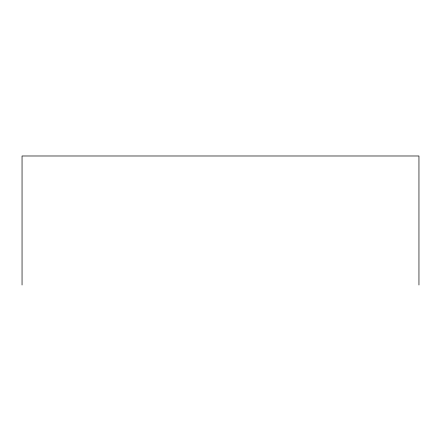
<?xml version="1.0" encoding="UTF-8"?>
<svg xmlns="http://www.w3.org/2000/svg" width="441" height="441" viewBox="0 0 441 441"><rect width="100%" height="100%" fill="white"/><g stroke="black" fill="none" stroke-linecap="round" stroke-linejoin="round"><path stroke-width="0.66" d="M418.95 285.013L418.95 155.987L22.05 155.987L22.05 285.013"/></g></svg>
